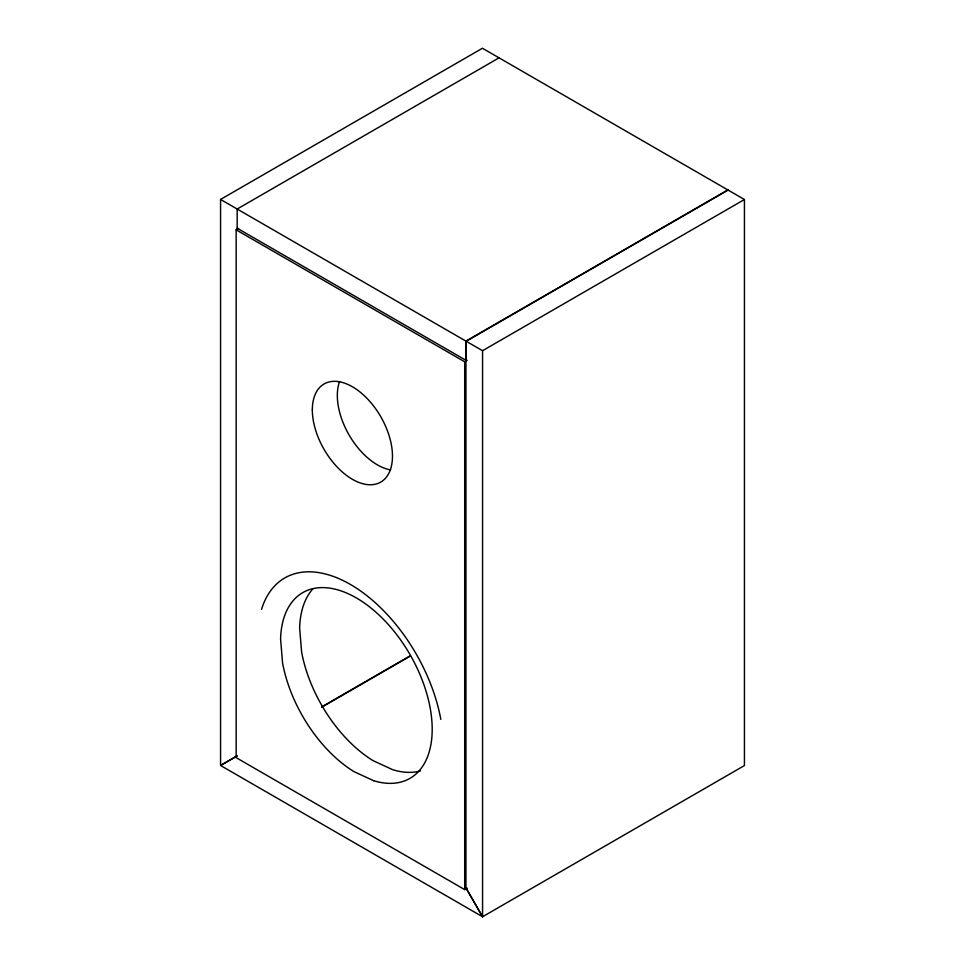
<?xml version="1.0" encoding="UTF-8"?>
<svg xmlns="http://www.w3.org/2000/svg" width="965" height="965" viewBox="0 0 965 965"><rect width="100%" height="100%" fill="white"/><g stroke="black" fill="none" stroke-linecap="round" stroke-linejoin="round"><path stroke-width="1.45" d="M237.004 755.8L220.563 765.486L482.56 916.75L744.437 765.559L744.437 199.514L482.44 48.25L220.563 199.441L220.563 765.486L237.173 756.029M499.05 57.84L237.173 209.031L237.173 230.128M467.193 888.162L464.696 889.597L236.148 757.646L236.148 229.839L238.645 228.391M727.827 189.924L465.95 341.115L465.95 887.981L482.56 916.75L482.56 350.705L220.563 199.441M728.117 190.081L466.228 341.284L466.228 360.464L237.173 228.21M482.56 350.705L744.437 199.514M236.148 229.839L464.696 361.791L467.193 360.343M321.695 706.911L410.282 655.754M321.864 707.14L410.463 655.983M466.059 888.041L482.56 916.75M464.696 361.791L464.696 889.597M420.402 770.939A107.224 61.905 60 0 1 392.743 769.72L373.045 760.625A107.224 61.905 60 0 1 301.599 651.882L299.632 627.998A107.224 61.905 60 0 1 312.937 588.819M261.527 609.373A131.312 75.813 60 0 1 353.323 586.189A131.312 75.813 60 0 1 440.812 719.359M390.632 469.919A56.67 32.726 60 0 1 349.065 434.962A56.67 32.726 60 0 1 339.571 381.489M373.696 780.721L353.998 771.626A107.224 61.905 60 0 1 282.564 662.871L280.586 638.999A107.224 61.905 60 0 1 352.129 595.622A107.224 61.905 60 0 1 431.415 716.32A107.224 61.905 60 0 1 373.696 780.721M312.334 409.896A56.67 32.726 60 0 0 372.442 484.671A56.67 32.726 60 0 0 372.442 404.528A56.67 32.726 60 0 0 312.334 409.896"/></g></svg>
